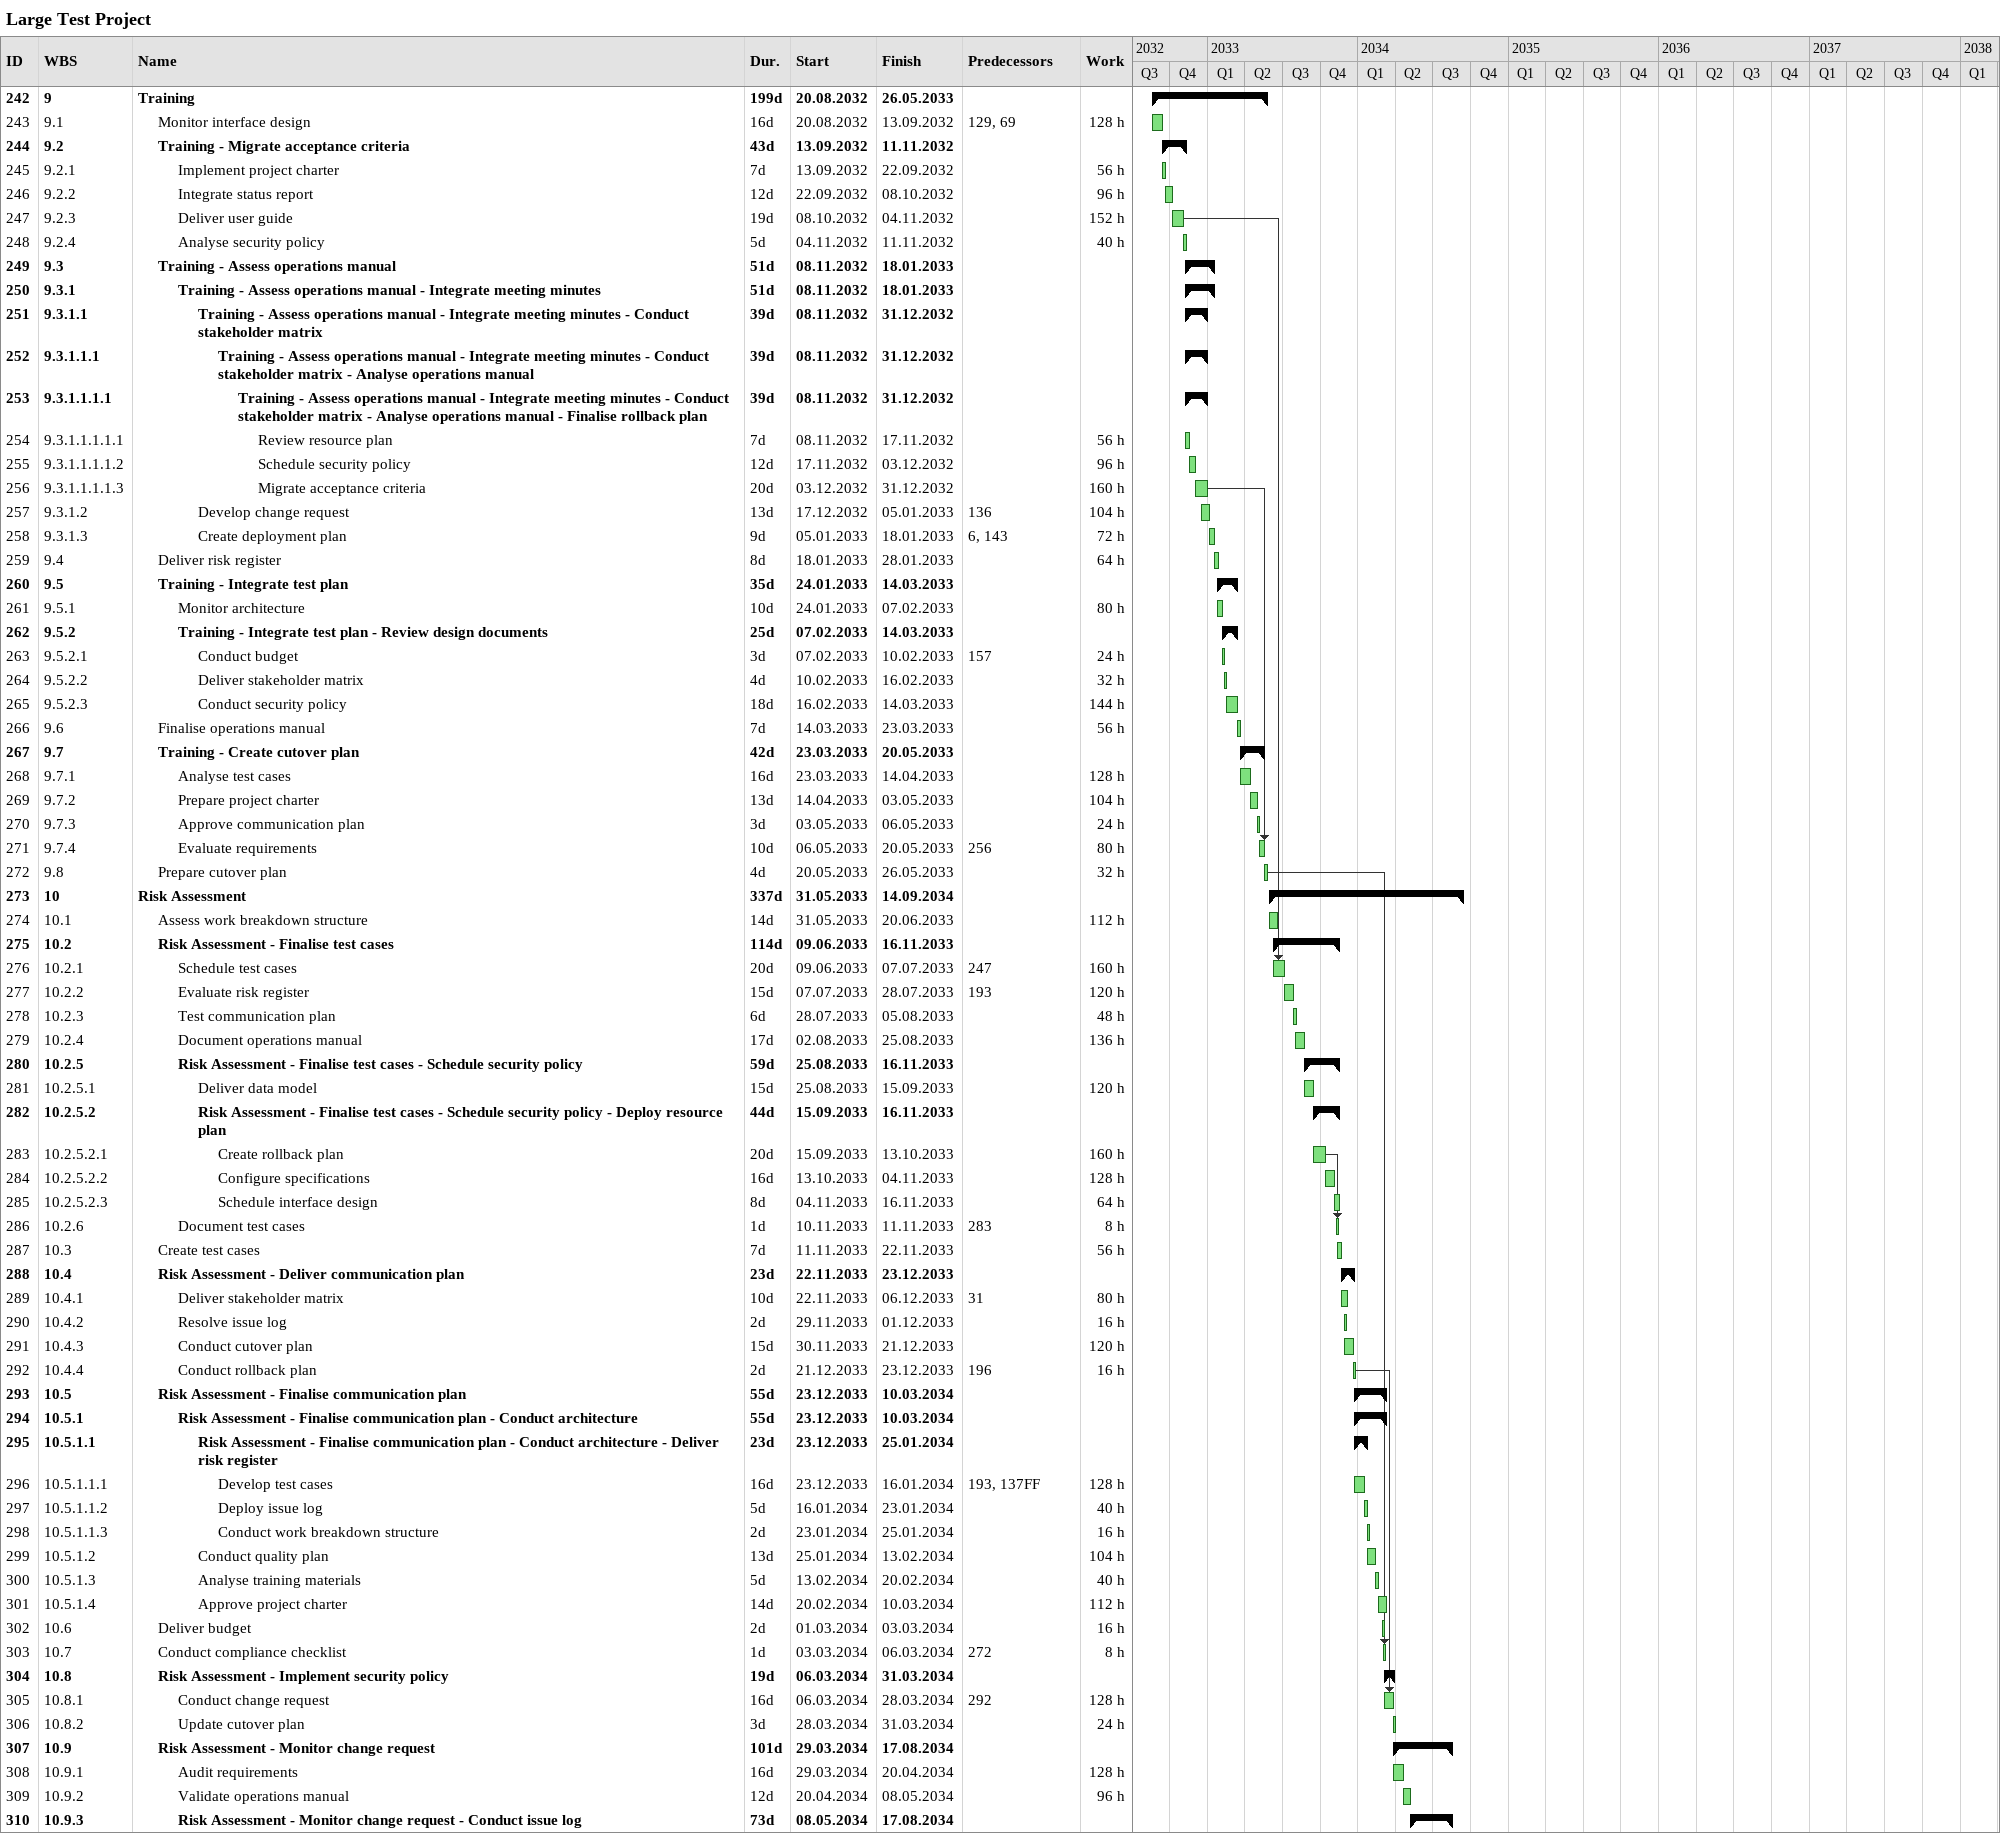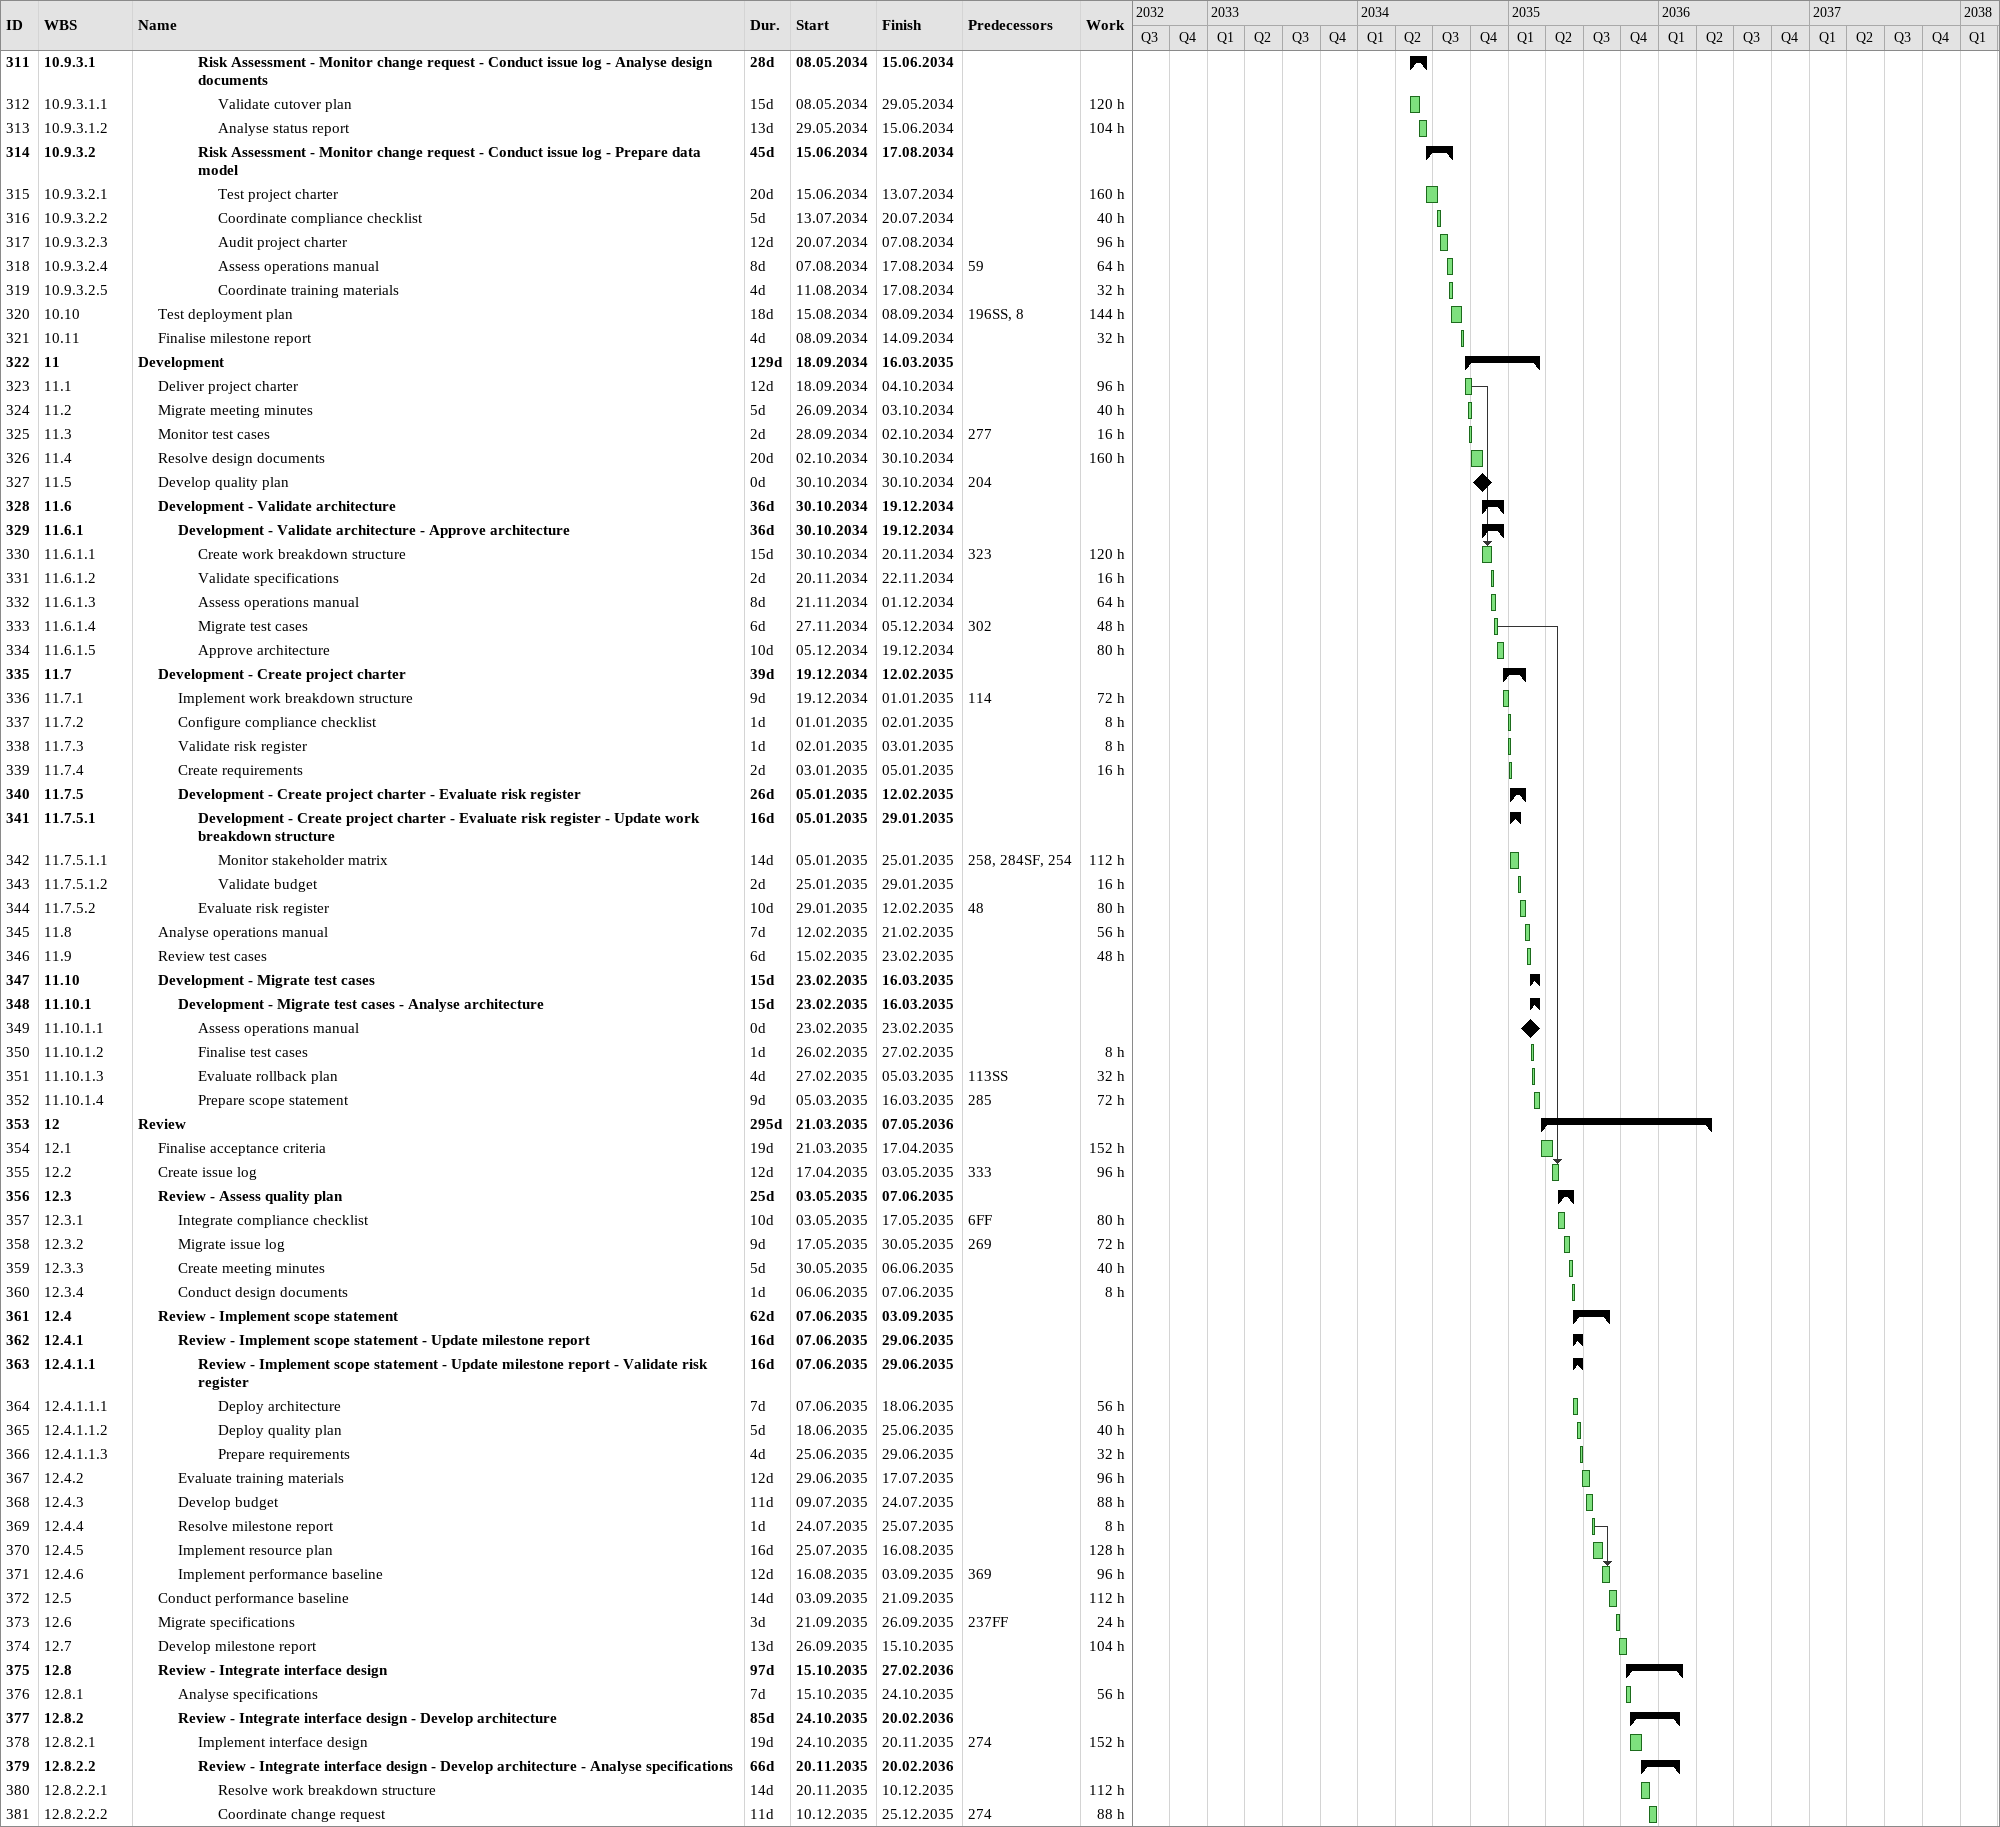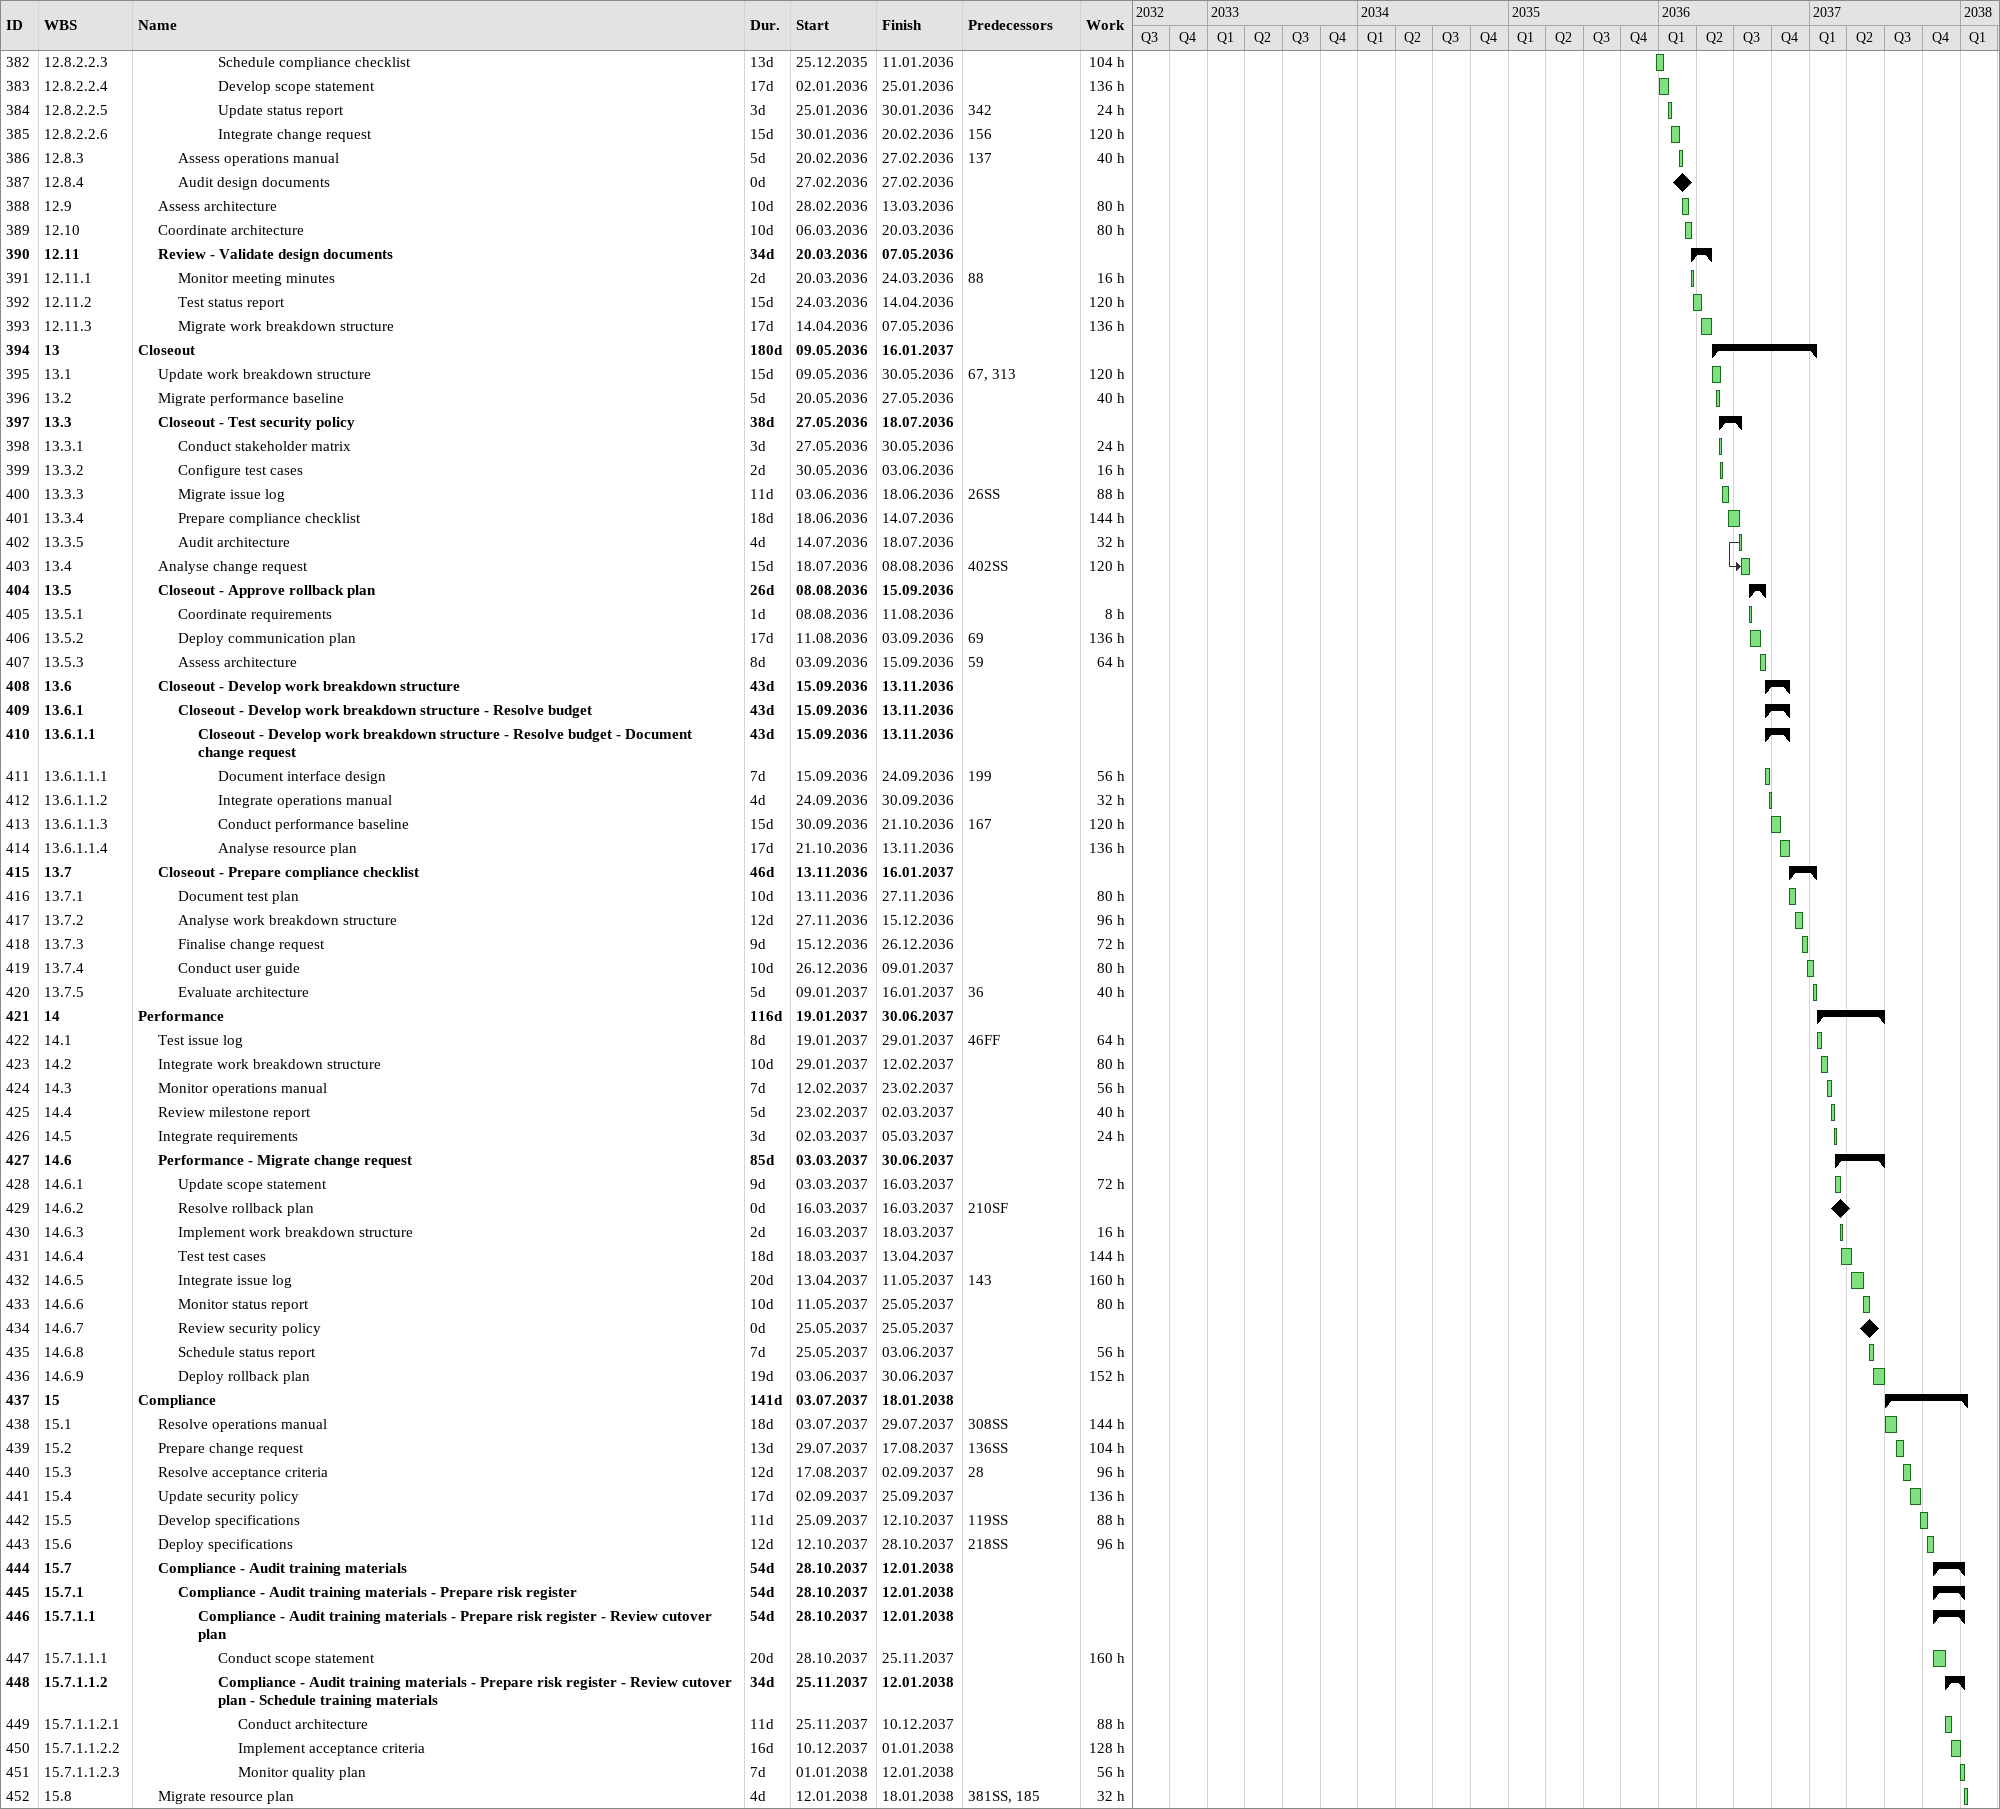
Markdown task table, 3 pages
Large Test Project

| ID | WBS | Task | Duration | Start | Finish | Predecessors | Work (h) |
|---|---|---|---|---|---|---|---|
| 242 | 9 | **Training** | 199d | 2032-08-20 | 2033-05-26 |  |  |
| 243 | 9.1 | Monitor interface design | 16d | 2032-08-20 | 2032-09-13 | 129, 69 | 128 |
| 244 | 9.2 | **Training - Migrate acceptance criteria** | 43d | 2032-09-13 | 2032-11-11 |  |  |
| 245 | 9.2.1 | Implement project charter | 7d | 2032-09-13 | 2032-09-22 |  | 56 |
| 246 | 9.2.2 | Integrate status report | 12d | 2032-09-22 | 2032-10-08 |  | 96 |
| 247 | 9.2.3 | Deliver user guide | 19d | 2032-10-08 | 2032-11-04 |  | 152 |
| 248 | 9.2.4 | Analyse security policy | 5d | 2032-11-04 | 2032-11-11 |  | 40 |
| 249 | 9.3 | **Training - Assess operations manual** | 51d | 2032-11-08 | 2033-01-18 |  |  |
| 250 | 9.3.1 | **Training - Assess operations manual - Integrate meeting minutes** | 51d | 2032-11-08 | 2033-01-18 |  |  |
| 251 | 9.3.1.1 | **Training - Assess operations manual - Integrate meeting minutes - Conduct stakeholder matrix** | 39d | 2032-11-08 | 2032-12-31 |  |  |
| 252 | 9.3.1.1.1 | **Training - Assess operations manual - Integrate meeting minutes - Conduct stakeholder matrix - Analyse operations manual** | 39d | 2032-11-08 | 2032-12-31 |  |  |
| 253 | 9.3.1.1.1.1 | **Training - Assess operations manual - Integrate meeting minutes - Conduct stakeholder matrix - Analyse operations manual - Finalise rollback plan** | 39d | 2032-11-08 | 2032-12-31 |  |  |
| 254 | 9.3.1.1.1.1.1 | Review resource plan | 7d | 2032-11-08 | 2032-11-17 |  | 56 |
| 255 | 9.3.1.1.1.1.2 | Schedule security policy | 12d | 2032-11-17 | 2032-12-03 |  | 96 |
| 256 | 9.3.1.1.1.1.3 | Migrate acceptance criteria | 20d | 2032-12-03 | 2032-12-31 |  | 160 |
| 257 | 9.3.1.2 | Develop change request | 13d | 2032-12-17 | 2033-01-05 | 136 | 104 |
| 258 | 9.3.1.3 | Create deployment plan | 9d | 2033-01-05 | 2033-01-18 | 6, 143 | 72 |
| 259 | 9.4 | Deliver risk register | 8d | 2033-01-18 | 2033-01-28 |  | 64 |
| 260 | 9.5 | **Training - Integrate test plan** | 35d | 2033-01-24 | 2033-03-14 |  |  |
| 261 | 9.5.1 | Monitor architecture | 10d | 2033-01-24 | 2033-02-07 |  | 80 |
| 262 | 9.5.2 | **Training - Integrate test plan - Review design documents** | 25d | 2033-02-07 | 2033-03-14 |  |  |
| 263 | 9.5.2.1 | Conduct budget | 3d | 2033-02-07 | 2033-02-10 | 157 | 24 |
| 264 | 9.5.2.2 | Deliver stakeholder matrix | 4d | 2033-02-10 | 2033-02-16 |  | 32 |
| 265 | 9.5.2.3 | Conduct security policy | 18d | 2033-02-16 | 2033-03-14 |  | 144 |
| 266 | 9.6 | Finalise operations manual | 7d | 2033-03-14 | 2033-03-23 |  | 56 |
| 267 | 9.7 | **Training - Create cutover plan** | 42d | 2033-03-23 | 2033-05-20 |  |  |
| 268 | 9.7.1 | Analyse test cases | 16d | 2033-03-23 | 2033-04-14 |  | 128 |
| 269 | 9.7.2 | Prepare project charter | 13d | 2033-04-14 | 2033-05-03 |  | 104 |
| 270 | 9.7.3 | Approve communication plan | 3d | 2033-05-03 | 2033-05-06 |  | 24 |
| 271 | 9.7.4 | Evaluate requirements | 10d | 2033-05-06 | 2033-05-20 | 256 | 80 |
| 272 | 9.8 | Prepare cutover plan | 4d | 2033-05-20 | 2033-05-26 |  | 32 |
| 273 | 10 | **Risk Assessment** | 337d | 2033-05-31 | 2034-09-14 |  |  |
| 274 | 10.1 | Assess work breakdown structure | 14d | 2033-05-31 | 2033-06-20 |  | 112 |
| 275 | 10.2 | **Risk Assessment - Finalise test cases** | 114d | 2033-06-09 | 2033-11-16 |  |  |
| 276 | 10.2.1 | Schedule test cases | 20d | 2033-06-09 | 2033-07-07 | 247 | 160 |
| 277 | 10.2.2 | Evaluate risk register | 15d | 2033-07-07 | 2033-07-28 | 193 | 120 |
| 278 | 10.2.3 | Test communication plan | 6d | 2033-07-28 | 2033-08-05 |  | 48 |
| 279 | 10.2.4 | Document operations manual | 17d | 2033-08-02 | 2033-08-25 |  | 136 |
| 280 | 10.2.5 | **Risk Assessment - Finalise test cases - Schedule security policy** | 59d | 2033-08-25 | 2033-11-16 |  |  |
| 281 | 10.2.5.1 | Deliver data model | 15d | 2033-08-25 | 2033-09-15 |  | 120 |
| 282 | 10.2.5.2 | **Risk Assessment - Finalise test cases - Schedule security policy - Deploy resource plan** | 44d | 2033-09-15 | 2033-11-16 |  |  |
| 283 | 10.2.5.2.1 | Create rollback plan | 20d | 2033-09-15 | 2033-10-13 |  | 160 |
| 284 | 10.2.5.2.2 | Configure specifications | 16d | 2033-10-13 | 2033-11-04 |  | 128 |
| 285 | 10.2.5.2.3 | Schedule interface design | 8d | 2033-11-04 | 2033-11-16 |  | 64 |
| 286 | 10.2.6 | Document test cases | 1d | 2033-11-10 | 2033-11-11 | 283 | 8 |
| 287 | 10.3 | Create test cases | 7d | 2033-11-11 | 2033-11-22 |  | 56 |
| 288 | 10.4 | **Risk Assessment - Deliver communication plan** | 23d | 2033-11-22 | 2033-12-23 |  |  |
| 289 | 10.4.1 | Deliver stakeholder matrix | 10d | 2033-11-22 | 2033-12-06 | 31 | 80 |
| 290 | 10.4.2 | Resolve issue log | 2d | 2033-11-29 | 2033-12-01 |  | 16 |
| 291 | 10.4.3 | Conduct cutover plan | 15d | 2033-11-30 | 2033-12-21 |  | 120 |
| 292 | 10.4.4 | Conduct rollback plan | 2d | 2033-12-21 | 2033-12-23 | 196 | 16 |
| 293 | 10.5 | **Risk Assessment - Finalise communication plan** | 55d | 2033-12-23 | 2034-03-10 |  |  |
| 294 | 10.5.1 | **Risk Assessment - Finalise communication plan - Conduct architecture** | 55d | 2033-12-23 | 2034-03-10 |  |  |
| 295 | 10.5.1.1 | **Risk Assessment - Finalise communication plan - Conduct architecture - Deliver risk register** | 23d | 2033-12-23 | 2034-01-25 |  |  |
| 296 | 10.5.1.1.1 | Develop test cases | 16d | 2033-12-23 | 2034-01-16 | 193, 137FF | 128 |
| 297 | 10.5.1.1.2 | Deploy issue log | 5d | 2034-01-16 | 2034-01-23 |  | 40 |
| 298 | 10.5.1.1.3 | Conduct work breakdown structure | 2d | 2034-01-23 | 2034-01-25 |  | 16 |
| 299 | 10.5.1.2 | Conduct quality plan | 13d | 2034-01-25 | 2034-02-13 |  | 104 |
| 300 | 10.5.1.3 | Analyse training materials | 5d | 2034-02-13 | 2034-02-20 |  | 40 |
| 301 | 10.5.1.4 | Approve project charter | 14d | 2034-02-20 | 2034-03-10 |  | 112 |
| 302 | 10.6 | Deliver budget | 2d | 2034-03-01 | 2034-03-03 |  | 16 |
| 303 | 10.7 | Conduct compliance checklist | 1d | 2034-03-03 | 2034-03-06 | 272 | 8 |
| 304 | 10.8 | **Risk Assessment - Implement security policy** | 19d | 2034-03-06 | 2034-03-31 |  |  |
| 305 | 10.8.1 | Conduct change request | 16d | 2034-03-06 | 2034-03-28 | 292 | 128 |
| 306 | 10.8.2 | Update cutover plan | 3d | 2034-03-28 | 2034-03-31 |  | 24 |
| 307 | 10.9 | **Risk Assessment - Monitor change request** | 101d | 2034-03-29 | 2034-08-17 |  |  |
| 308 | 10.9.1 | Audit requirements | 16d | 2034-03-29 | 2034-04-20 |  | 128 |
| 309 | 10.9.2 | Validate operations manual | 12d | 2034-04-20 | 2034-05-08 |  | 96 |
| 310 | 10.9.3 | **Risk Assessment - Monitor change request - Conduct issue log** | 73d | 2034-05-08 | 2034-08-17 |  |  |
| 311 | 10.9.3.1 | **Risk Assessment - Monitor change request - Conduct issue log - Analyse design documents** | 28d | 2034-05-08 | 2034-06-15 |  |  |
| 312 | 10.9.3.1.1 | Validate cutover plan | 15d | 2034-05-08 | 2034-05-29 |  | 120 |
| 313 | 10.9.3.1.2 | Analyse status report | 13d | 2034-05-29 | 2034-06-15 |  | 104 |
| 314 | 10.9.3.2 | **Risk Assessment - Monitor change request - Conduct issue log - Prepare data model** | 45d | 2034-06-15 | 2034-08-17 |  |  |
| 315 | 10.9.3.2.1 | Test project charter | 20d | 2034-06-15 | 2034-07-13 |  | 160 |
| 316 | 10.9.3.2.2 | Coordinate compliance checklist | 5d | 2034-07-13 | 2034-07-20 |  | 40 |
| 317 | 10.9.3.2.3 | Audit project charter | 12d | 2034-07-20 | 2034-08-07 |  | 96 |
| 318 | 10.9.3.2.4 | Assess operations manual | 8d | 2034-08-07 | 2034-08-17 | 59 | 64 |
| 319 | 10.9.3.2.5 | Coordinate training materials | 4d | 2034-08-11 | 2034-08-17 |  | 32 |
| 320 | 10.10 | Test deployment plan | 18d | 2034-08-15 | 2034-09-08 | 196SS, 8 | 144 |
| 321 | 10.11 | Finalise milestone report | 4d | 2034-09-08 | 2034-09-14 |  | 32 |
| 322 | 11 | **Development** | 129d | 2034-09-18 | 2035-03-16 |  |  |
| 323 | 11.1 | Deliver project charter | 12d | 2034-09-18 | 2034-10-04 |  | 96 |
| 324 | 11.2 | Migrate meeting minutes | 5d | 2034-09-26 | 2034-10-03 |  | 40 |
| 325 | 11.3 | Monitor test cases | 2d | 2034-09-28 | 2034-10-02 | 277 | 16 |
| 326 | 11.4 | Resolve design documents | 20d | 2034-10-02 | 2034-10-30 |  | 160 |
| 327 | 11.5 | Develop quality plan | 0d | 2034-10-30 | 2034-10-30 | 204 |  |
| 328 | 11.6 | **Development - Validate architecture** | 36d | 2034-10-30 | 2034-12-19 |  |  |
| 329 | 11.6.1 | **Development - Validate architecture - Approve architecture** | 36d | 2034-10-30 | 2034-12-19 |  |  |
| 330 | 11.6.1.1 | Create work breakdown structure | 15d | 2034-10-30 | 2034-11-20 | 323 | 120 |
| 331 | 11.6.1.2 | Validate specifications | 2d | 2034-11-20 | 2034-11-22 |  | 16 |
| 332 | 11.6.1.3 | Assess operations manual | 8d | 2034-11-21 | 2034-12-01 |  | 64 |
| 333 | 11.6.1.4 | Migrate test cases | 6d | 2034-11-27 | 2034-12-05 | 302 | 48 |
| 334 | 11.6.1.5 | Approve architecture | 10d | 2034-12-05 | 2034-12-19 |  | 80 |
| 335 | 11.7 | **Development - Create project charter** | 39d | 2034-12-19 | 2035-02-12 |  |  |
| 336 | 11.7.1 | Implement work breakdown structure | 9d | 2034-12-19 | 2035-01-01 | 114 | 72 |
| 337 | 11.7.2 | Configure compliance checklist | 1d | 2035-01-01 | 2035-01-02 |  | 8 |
| 338 | 11.7.3 | Validate risk register | 1d | 2035-01-02 | 2035-01-03 |  | 8 |
| 339 | 11.7.4 | Create requirements | 2d | 2035-01-03 | 2035-01-05 |  | 16 |
| 340 | 11.7.5 | **Development - Create project charter - Evaluate risk register** | 26d | 2035-01-05 | 2035-02-12 |  |  |
| 341 | 11.7.5.1 | **Development - Create project charter - Evaluate risk register - Update work breakdown structure** | 16d | 2035-01-05 | 2035-01-29 |  |  |
| 342 | 11.7.5.1.1 | Monitor stakeholder matrix | 14d | 2035-01-05 | 2035-01-25 | 258, 284SF, 254 | 112 |
| 343 | 11.7.5.1.2 | Validate budget | 2d | 2035-01-25 | 2035-01-29 |  | 16 |
| 344 | 11.7.5.2 | Evaluate risk register | 10d | 2035-01-29 | 2035-02-12 | 48 | 80 |
| 345 | 11.8 | Analyse operations manual | 7d | 2035-02-12 | 2035-02-21 |  | 56 |
| 346 | 11.9 | Review test cases | 6d | 2035-02-15 | 2035-02-23 |  | 48 |
| 347 | 11.10 | **Development - Migrate test cases** | 15d | 2035-02-23 | 2035-03-16 |  |  |
| 348 | 11.10.1 | **Development - Migrate test cases - Analyse architecture** | 15d | 2035-02-23 | 2035-03-16 |  |  |
| 349 | 11.10.1.1 | Assess operations manual | 0d | 2035-02-23 | 2035-02-23 |  |  |
| 350 | 11.10.1.2 | Finalise test cases | 1d | 2035-02-26 | 2035-02-27 |  | 8 |
| 351 | 11.10.1.3 | Evaluate rollback plan | 4d | 2035-02-27 | 2035-03-05 | 113SS | 32 |
| 352 | 11.10.1.4 | Prepare scope statement | 9d | 2035-03-05 | 2035-03-16 | 285 | 72 |
| 353 | 12 | **Review** | 295d | 2035-03-21 | 2036-05-07 |  |  |
| 354 | 12.1 | Finalise acceptance criteria | 19d | 2035-03-21 | 2035-04-17 |  | 152 |
| 355 | 12.2 | Create issue log | 12d | 2035-04-17 | 2035-05-03 | 333 | 96 |
| 356 | 12.3 | **Review - Assess quality plan** | 25d | 2035-05-03 | 2035-06-07 |  |  |
| 357 | 12.3.1 | Integrate compliance checklist | 10d | 2035-05-03 | 2035-05-17 | 6FF | 80 |
| 358 | 12.3.2 | Migrate issue log | 9d | 2035-05-17 | 2035-05-30 | 269 | 72 |
| 359 | 12.3.3 | Create meeting minutes | 5d | 2035-05-30 | 2035-06-06 |  | 40 |
| 360 | 12.3.4 | Conduct design documents | 1d | 2035-06-06 | 2035-06-07 |  | 8 |
| 361 | 12.4 | **Review - Implement scope statement** | 62d | 2035-06-07 | 2035-09-03 |  |  |
| 362 | 12.4.1 | **Review - Implement scope statement - Update milestone report** | 16d | 2035-06-07 | 2035-06-29 |  |  |
| 363 | 12.4.1.1 | **Review - Implement scope statement - Update milestone report - Validate risk register** | 16d | 2035-06-07 | 2035-06-29 |  |  |
| 364 | 12.4.1.1.1 | Deploy architecture | 7d | 2035-06-07 | 2035-06-18 |  | 56 |
| 365 | 12.4.1.1.2 | Deploy quality plan | 5d | 2035-06-18 | 2035-06-25 |  | 40 |
| 366 | 12.4.1.1.3 | Prepare requirements | 4d | 2035-06-25 | 2035-06-29 |  | 32 |
| 367 | 12.4.2 | Evaluate training materials | 12d | 2035-06-29 | 2035-07-17 |  | 96 |
| 368 | 12.4.3 | Develop budget | 11d | 2035-07-09 | 2035-07-24 |  | 88 |
| 369 | 12.4.4 | Resolve milestone report | 1d | 2035-07-24 | 2035-07-25 |  | 8 |
| 370 | 12.4.5 | Implement resource plan | 16d | 2035-07-25 | 2035-08-16 |  | 128 |
| 371 | 12.4.6 | Implement performance baseline | 12d | 2035-08-16 | 2035-09-03 | 369 | 96 |
| 372 | 12.5 | Conduct performance baseline | 14d | 2035-09-03 | 2035-09-21 |  | 112 |
| 373 | 12.6 | Migrate specifications | 3d | 2035-09-21 | 2035-09-26 | 237FF | 24 |
| 374 | 12.7 | Develop milestone report | 13d | 2035-09-26 | 2035-10-15 |  | 104 |
| 375 | 12.8 | **Review - Integrate interface design** | 97d | 2035-10-15 | 2036-02-27 |  |  |
| 376 | 12.8.1 | Analyse specifications | 7d | 2035-10-15 | 2035-10-24 |  | 56 |
| 377 | 12.8.2 | **Review - Integrate interface design - Develop architecture** | 85d | 2035-10-24 | 2036-02-20 |  |  |
| 378 | 12.8.2.1 | Implement interface design | 19d | 2035-10-24 | 2035-11-20 | 274 | 152 |
| 379 | 12.8.2.2 | **Review - Integrate interface design - Develop architecture - Analyse specifications** | 66d | 2035-11-20 | 2036-02-20 |  |  |
| 380 | 12.8.2.2.1 | Resolve work breakdown structure | 14d | 2035-11-20 | 2035-12-10 |  | 112 |
| 381 | 12.8.2.2.2 | Coordinate change request | 11d | 2035-12-10 | 2035-12-25 | 274 | 88 |
| 382 | 12.8.2.2.3 | Schedule compliance checklist | 13d | 2035-12-25 | 2036-01-11 |  | 104 |
| 383 | 12.8.2.2.4 | Develop scope statement | 17d | 2036-01-02 | 2036-01-25 |  | 136 |
| 384 | 12.8.2.2.5 | Update status report | 3d | 2036-01-25 | 2036-01-30 | 342 | 24 |
| 385 | 12.8.2.2.6 | Integrate change request | 15d | 2036-01-30 | 2036-02-20 | 156 | 120 |
| 386 | 12.8.3 | Assess operations manual | 5d | 2036-02-20 | 2036-02-27 | 137 | 40 |
| 387 | 12.8.4 | Audit design documents | 0d | 2036-02-27 | 2036-02-27 |  |  |
| 388 | 12.9 | Assess architecture | 10d | 2036-02-28 | 2036-03-13 |  | 80 |
| 389 | 12.10 | Coordinate architecture | 10d | 2036-03-06 | 2036-03-20 |  | 80 |
| 390 | 12.11 | **Review - Validate design documents** | 34d | 2036-03-20 | 2036-05-07 |  |  |
| 391 | 12.11.1 | Monitor meeting minutes | 2d | 2036-03-20 | 2036-03-24 | 88 | 16 |
| 392 | 12.11.2 | Test status report | 15d | 2036-03-24 | 2036-04-14 |  | 120 |
| 393 | 12.11.3 | Migrate work breakdown structure | 17d | 2036-04-14 | 2036-05-07 |  | 136 |
| 394 | 13 | **Closeout** | 180d | 2036-05-09 | 2037-01-16 |  |  |
| 395 | 13.1 | Update work breakdown structure | 15d | 2036-05-09 | 2036-05-30 | 67, 313 | 120 |
| 396 | 13.2 | Migrate performance baseline | 5d | 2036-05-20 | 2036-05-27 |  | 40 |
| 397 | 13.3 | **Closeout - Test security policy** | 38d | 2036-05-27 | 2036-07-18 |  |  |
| 398 | 13.3.1 | Conduct stakeholder matrix | 3d | 2036-05-27 | 2036-05-30 |  | 24 |
| 399 | 13.3.2 | Configure test cases | 2d | 2036-05-30 | 2036-06-03 |  | 16 |
| 400 | 13.3.3 | Migrate issue log | 11d | 2036-06-03 | 2036-06-18 | 26SS | 88 |
| 401 | 13.3.4 | Prepare compliance checklist | 18d | 2036-06-18 | 2036-07-14 |  | 144 |
| 402 | 13.3.5 | Audit architecture | 4d | 2036-07-14 | 2036-07-18 |  | 32 |
| 403 | 13.4 | Analyse change request | 15d | 2036-07-18 | 2036-08-08 | 402SS | 120 |
| 404 | 13.5 | **Closeout - Approve rollback plan** | 26d | 2036-08-08 | 2036-09-15 |  |  |
| 405 | 13.5.1 | Coordinate requirements | 1d | 2036-08-08 | 2036-08-11 |  | 8 |
| 406 | 13.5.2 | Deploy communication plan | 17d | 2036-08-11 | 2036-09-03 | 69 | 136 |
| 407 | 13.5.3 | Assess architecture | 8d | 2036-09-03 | 2036-09-15 | 59 | 64 |
| 408 | 13.6 | **Closeout - Develop work breakdown structure** | 43d | 2036-09-15 | 2036-11-13 |  |  |
| 409 | 13.6.1 | **Closeout - Develop work breakdown structure - Resolve budget** | 43d | 2036-09-15 | 2036-11-13 |  |  |
| 410 | 13.6.1.1 | **Closeout - Develop work breakdown structure - Resolve budget - Document change request** | 43d | 2036-09-15 | 2036-11-13 |  |  |
| 411 | 13.6.1.1.1 | Document interface design | 7d | 2036-09-15 | 2036-09-24 | 199 | 56 |
| 412 | 13.6.1.1.2 | Integrate operations manual | 4d | 2036-09-24 | 2036-09-30 |  | 32 |
| 413 | 13.6.1.1.3 | Conduct performance baseline | 15d | 2036-09-30 | 2036-10-21 | 167 | 120 |
| 414 | 13.6.1.1.4 | Analyse resource plan | 17d | 2036-10-21 | 2036-11-13 |  | 136 |
| 415 | 13.7 | **Closeout - Prepare compliance checklist** | 46d | 2036-11-13 | 2037-01-16 |  |  |
| 416 | 13.7.1 | Document test plan | 10d | 2036-11-13 | 2036-11-27 |  | 80 |
| 417 | 13.7.2 | Analyse work breakdown structure | 12d | 2036-11-27 | 2036-12-15 |  | 96 |
| 418 | 13.7.3 | Finalise change request | 9d | 2036-12-15 | 2036-12-26 |  | 72 |
| 419 | 13.7.4 | Conduct user guide | 10d | 2036-12-26 | 2037-01-09 |  | 80 |
| 420 | 13.7.5 | Evaluate architecture | 5d | 2037-01-09 | 2037-01-16 | 36 | 40 |
| 421 | 14 | **Performance** | 116d | 2037-01-19 | 2037-06-30 |  |  |
| 422 | 14.1 | Test issue log | 8d | 2037-01-19 | 2037-01-29 | 46FF | 64 |
| 423 | 14.2 | Integrate work breakdown structure | 10d | 2037-01-29 | 2037-02-12 |  | 80 |
| 424 | 14.3 | Monitor operations manual | 7d | 2037-02-12 | 2037-02-23 |  | 56 |
| 425 | 14.4 | Review milestone report | 5d | 2037-02-23 | 2037-03-02 |  | 40 |
| 426 | 14.5 | Integrate requirements | 3d | 2037-03-02 | 2037-03-05 |  | 24 |
| 427 | 14.6 | **Performance - Migrate change request** | 85d | 2037-03-03 | 2037-06-30 |  |  |
| 428 | 14.6.1 | Update scope statement | 9d | 2037-03-03 | 2037-03-16 |  | 72 |
| 429 | 14.6.2 | Resolve rollback plan | 0d | 2037-03-16 | 2037-03-16 | 210SF |  |
| 430 | 14.6.3 | Implement work breakdown structure | 2d | 2037-03-16 | 2037-03-18 |  | 16 |
| 431 | 14.6.4 | Test test cases | 18d | 2037-03-18 | 2037-04-13 |  | 144 |
| 432 | 14.6.5 | Integrate issue log | 20d | 2037-04-13 | 2037-05-11 | 143 | 160 |
| 433 | 14.6.6 | Monitor status report | 10d | 2037-05-11 | 2037-05-25 |  | 80 |
| 434 | 14.6.7 | Review security policy | 0d | 2037-05-25 | 2037-05-25 |  |  |
| 435 | 14.6.8 | Schedule status report | 7d | 2037-05-25 | 2037-06-03 |  | 56 |
| 436 | 14.6.9 | Deploy rollback plan | 19d | 2037-06-03 | 2037-06-30 |  | 152 |
| 437 | 15 | **Compliance** | 141d | 2037-07-03 | 2038-01-18 |  |  |
| 438 | 15.1 | Resolve operations manual | 18d | 2037-07-03 | 2037-07-29 | 308SS | 144 |
| 439 | 15.2 | Prepare change request | 13d | 2037-07-29 | 2037-08-17 | 136SS | 104 |
| 440 | 15.3 | Resolve acceptance criteria | 12d | 2037-08-17 | 2037-09-02 | 28 | 96 |
| 441 | 15.4 | Update security policy | 17d | 2037-09-02 | 2037-09-25 |  | 136 |
| 442 | 15.5 | Develop specifications | 11d | 2037-09-25 | 2037-10-12 | 119SS | 88 |
| 443 | 15.6 | Deploy specifications | 12d | 2037-10-12 | 2037-10-28 | 218SS | 96 |
| 444 | 15.7 | **Compliance - Audit training materials** | 54d | 2037-10-28 | 2038-01-12 |  |  |
| 445 | 15.7.1 | **Compliance - Audit training materials - Prepare risk register** | 54d | 2037-10-28 | 2038-01-12 |  |  |
| 446 | 15.7.1.1 | **Compliance - Audit training materials - Prepare risk register - Review cutover plan** | 54d | 2037-10-28 | 2038-01-12 |  |  |
| 447 | 15.7.1.1.1 | Conduct scope statement | 20d | 2037-10-28 | 2037-11-25 |  | 160 |
| 448 | 15.7.1.1.2 | **Compliance - Audit training materials - Prepare risk register - Review cutover plan - Schedule training materials** | 34d | 2037-11-25 | 2038-01-12 |  |  |
| 449 | 15.7.1.1.2.1 | Conduct architecture | 11d | 2037-11-25 | 2037-12-10 |  | 88 |
| 450 | 15.7.1.1.2.2 | Implement acceptance criteria | 16d | 2037-12-10 | 2038-01-01 |  | 128 |
| 451 | 15.7.1.1.2.3 | Monitor quality plan | 7d | 2038-01-01 | 2038-01-12 |  | 56 |
| 452 | 15.8 | Migrate resource plan | 4d | 2038-01-12 | 2038-01-18 | 381SS, 185 | 32 |
